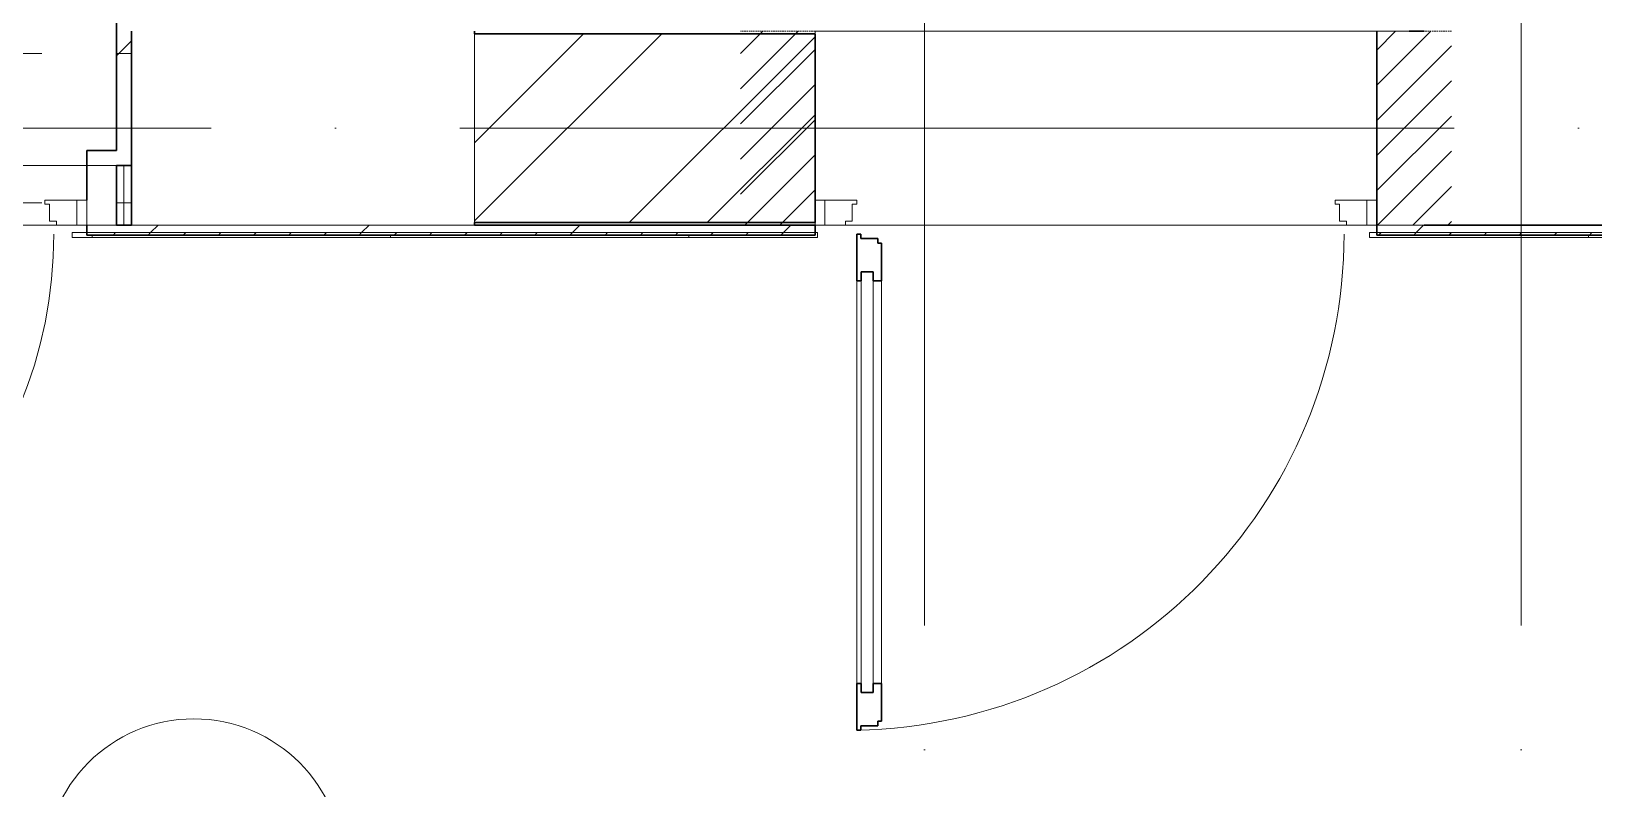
# Model space of a CAD drawing. Header units: millimetres. Extents: x -21010 to 105841, y -18351 to 135084.
# Drawn here: x 4265 to 7408, y 3746 to 5270 of the extents above; entities that cross this region are included whole.
import ezdxf

# ---------------------------------------------------------------- set-up
doc = ezdxf.new("R2010")
doc.units = ezdxf.units.MM
for name, pattern in [('ADSK_Линия сетки', [2500, 2000, -250, 0, -250]), ('ADSK_Сверху', [450, 300, -150]), ('ADSK_Штриховая_ш2 п1_5', [4.5, 3, -1.5])]:
    doc.linetypes.add(name, pattern=pattern)
for name, color, linetype, lineweight in [('Двери', 7, 'Continuous', 9), ('Линии', 7, 'Continuous', 9), ('Марки помещений', 7, 'Continuous', 9), ('Ограждение', 7, 'Continuous', 9), ('Оси', 7, 'Continuous', 9), ('Стены внутренние', 7, 'Continuous', 18), ('Стены наружные', 7, 'Continuous', 18), ('Стены штриховка', 7, 'Continuous', 13)]:
    doc.layers.add(name, color=color, linetype=linetype, lineweight=lineweight)
doc.layers.add('Двери открывание', color=7, linetype='Continuous', lineweight=9, true_color=0xc0c0c0)

# ---------------------------------------------------------------- blocks, each defined once
blk = doc.blocks.new('1 этаж 21082025')
at = {"layer": 'Двери', "linetype": 'Continuous', "lineweight": 18}
for p, q in [((11545.8, -38205), (11430, -38320.8)), ((11475.1, -38205), (11430, -38250.1)), ((12818.6, -38205), (12710, -38313.6)), ((12747.8, -38205), (12710, -38242.8)), ((11580, -38241.5), (11430, -38391.5)), ((12860, -38234.3), (12710, -38384.3)), ((12860, -38305), (12710, -38455)), ((11580, -38312.2), (11430, -38462.2)), ((11580, -38382.9), (11430, -38532.9)), ((12860, -38375.7), (12710, -38525.7)), ((11580, -38453.6), (11438.6, -38595)), ((12860, -38446.4), (12711.4, -38595)), ((11580, -38524.3), (11509.3, -38595)), ((12860, -38517.1), (12782.1, -38595)), ((12860, -38587.8), (12852.8, -38595))]:
    blk.add_line(p, q, dxfattribs=at)
at = {"layer": 'Двери', "linetype": 'ADSK_Штриховая_ш2 п1_5'}
for p, q in [((11580, -38205), (11430, -38205)), ((11580, -38595), (11580, -38205)), ((12860, -38205), (12710, -38205)), ((12710, -38205), (12710, -38595)), ((11430, -38595), (11580, -38595)), ((12710, -38595), (12860, -38595))]:
    blk.add_line(p, q, dxfattribs=at)
at = {"layer": 'Двери'}
for p, q in [((10095, -38545), (10031, -38545)), ((10031, -38545), (10031, -38553)), ((10031, -38553), (10040, -38553)), ((10040, -38553), (10040, -38587)), ((10115, -38545), (10095, -38545)), ((10095, -38545), (10095, -38595)), ((10095, -38595), (10095, -38545)), ((10115, -38595), (10115, -38545)), ((11580, -38545), (11580, -38595)), ((11600, -38545), (11580, -38545)), ((11600, -38595), (11600, -38545)), ((11664, -38545), (11600, -38545)), ((11600, -38545), (11600, -38595)), ((11655, -38587), (11655, -38553)), ((11655, -38553), (11664, -38553)), ((11664, -38553), (11664, -38545)), ((12690, -38545), (12626, -38545)), ((12626, -38545), (12626, -38553)), ((12626, -38553), (12635, -38553)), ((12635, -38553), (12635, -38587)), ((12710, -38545), (12690, -38545)), ((12690, -38545), (12690, -38595)), ((12690, -38595), (12690, -38545)), ((12710, -38595), (12710, -38545)), ((10040, -38587), (10054, -38587)), ((10054, -38587), (10054, -38595)), ((11641, -38595), (11641, -38587)), ((11641, -38587), (11655, -38587)), ((12635, -38587), (12649, -38587)), ((12649, -38587), (12649, -38595)), ((10054, -38595), (10095, -38595)), ((10095, -38595), (10115, -38595)), ((11580, -38595), (11600, -38595)), ((11600, -38595), (11641, -38595)), ((12649, -38595), (12690, -38595)), ((12690, -38595), (12710, -38595)), ((11664, -38707), (11664, -39517)), ((11673, -38689), (11697, -38689)), ((11673, -39535), (11673, -38689)), ((11697, -38689), (11697, -39535)), ((11714, -39517), (11714, -38707)), ((11697, -39535), (11673, -39535))]:
    blk.add_line(p, q, dxfattribs=at)
at = {"layer": 'Двери', "lineweight": 30}
for p, q in [((11672, -38613), (11664, -38613)), ((11664, -38613), (11664, -38707)), ((11672, -38622), (11672, -38613)), ((11706, -38622), (11672, -38622)), ((11706, -38631), (11706, -38622)), ((11714, -38631), (11706, -38631)), ((11714, -38707), (11714, -38631)), ((11673, -38707), (11664, -38707)), ((11673, -38689), (11673, -38707)), ((11697, -38689), (11673, -38689)), ((11697, -38707), (11697, -38689)), ((11714, -38707), (11697, -38707)), ((11664, -39517), (11664, -39611)), ((11673, -39517), (11664, -39517)), ((11673, -39535), (11673, -39517)), ((11697, -39535), (11673, -39535)), ((11697, -39517), (11697, -39535)), ((11714, -39517), (11697, -39517)), ((11714, -39593), (11714, -39517)), ((11706, -39602), (11706, -39593)), ((11706, -39593), (11714, -39593)), ((11664, -39611), (11672, -39611)), ((11672, -39611), (11672, -39602)), ((11672, -39602), (11706, -39602))]:
    blk.add_line(p, q, dxfattribs=at)
at = {"layer": 'Двери открывание'}
for centre, radius, start in [((9151, -38613), 898, 271.1485), ((11646, -38613), 998, 271.0334)]:
    blk.add_arc(centre, radius, start, 0, dxfattribs=at)
at = {"layer": 'Линии', "linetype": 'ADSK_Сверху'}
for p, q in [((-625, -38250), (10205, -38250)), ((-625, -38550), (10205, -38550))]:
    blk.add_line(p, q, dxfattribs=at)
at = {"layer": 'Марки помещений'}
blk.add_circle((10330.7, -39888.2), 300, dxfattribs=at)
at = {"layer": 'Ограждение'}
for p, q in [((10086, -38620), (10086, -38610)), ((10115, -38610), (10086, -38610)), ((10086, -38620), (11585, -38620)), ((11585, -38610), (11580, -38610)), ((11585, -38610), (11585, -38620)), ((12695, -38620), (12695, -38610)), ((12710, -38610), (12695, -38610)), ((12695, -38620), (14110, -38620))]:
    blk.add_line(p, q, dxfattribs=at)
at = {"layer": 'Ограждение', "linetype": 'Continuous'}
for p, q in [((10126, -38620), (10126, -38615)), ((10726, -38620), (10726, -38615)), ((11326, -38620), (11326, -38615)), ((13136, -38620), (13136, -38615))]:
    blk.add_line(p, q, dxfattribs=at)
at = {"layer": 'Оси', "linetype": 'ADSK_Линия сетки'}
for p, q in [((11800, -29900), (11800, -60626.1)), ((13000, -29900), (13000, -60626.1)), ((62867.3, -38400), (-14072.3, -38400))]:
    blk.add_line(p, q, dxfattribs=at)
at = {"layer": 'Стены внутренние', "lineweight": 30}
for p, q in [((10895, -38210), (10895, -38205)), ((12710, -38205), (12710, -38595)), ((12805, -38205), (12775, -38205)), ((10205, -38475), (10205, -38595)), ((10895, -38595), (10895, -38590))]:
    blk.add_line(p, q, dxfattribs=at)
at = {"layer": 'Стены внутренние'}
for p, q in [((10895, -38590), (10895, -38210)), ((11580, -38205), (12775, -38205)), ((10190, -38595), (10190, -38475)), ((10205, -38595), (10895, -38595)), ((12649, -38595), (11641, -38595)), ((12710, -38595), (12805, -38595))]:
    blk.add_line(p, q, dxfattribs=at)
at = {"layer": 'Стены наружные', "lineweight": 30}
for p, q in [((10175, -38175), (10175, -38445)), ((10205, -38475), (10205, -38205)), ((11580, -38210), (10895, -38210)), ((11580, -38590), (11580, -38210)), ((10115, -38445), (10115, -38545)), ((10175, -38445), (10115, -38445)), ((10175, -38595), (10175, -38475)), ((10175, -38475), (10205, -38475)), ((10895, -38590), (11580, -38590)), ((10115, -38595), (10115, -38615)), ((10115, -38615), (11580, -38615)), ((10205, -38595), (10175, -38595)), ((11580, -38595), (10895, -38595)), ((11580, -38615), (11580, -38595)), ((12710, -38595), (12710, -38615)), ((12710, -38615), (14105, -38615)), ((13249, -38595), (12805, -38595))]:
    blk.add_line(p, q, dxfattribs=at)
at = {"layer": 'Стены наружные', "linetype": 'Continuous', "lineweight": 9}
for p, q in [((10895, -38429.5), (11114.5, -38210)), ((10895, -38586.7), (11271.7, -38210)), ((11206, -38590), (11580, -38216)), ((10175, -38254.3), (10205, -38224.3)), ((11363.2, -38590), (11580, -38373.2)), ((10167.9, -38615), (10172.9, -38610)), ((10238.6, -38615), (10243.6, -38610)), ((10243.6, -38610), (10258.6, -38595)), ((10309.3, -38615), (10314.3, -38610)), ((10380, -38615), (10385, -38610)), ((10450.7, -38615), (10455.7, -38610)), ((10521.4, -38615), (10526.4, -38610)), ((10592.2, -38615), (10597.2, -38610)), ((10662.9, -38615), (10667.9, -38610)), ((10667.9, -38610), (10682.9, -38595)), ((10733.6, -38615), (10738.6, -38610)), ((10804.3, -38615), (10809.3, -38610)), ((10875, -38615), (10880, -38610)), ((10945.7, -38615), (10950.7, -38610)), ((11016.4, -38615), (11021.4, -38610)), ((11087.1, -38615), (11092.1, -38610)), ((11092.1, -38610), (11107.1, -38595)), ((11157.8, -38615), (11162.8, -38610)), ((11228.6, -38615), (11233.6, -38610)), ((11299.3, -38615), (11304.3, -38610)), ((11370, -38615), (11375, -38610)), ((11440.7, -38615), (11445.7, -38610)), ((11511.4, -38615), (11516.4, -38610)), ((11516.4, -38610), (11531.4, -38595)), ((12713.5, -38615), (12718.5, -38610)), ((12784.2, -38615), (12789.2, -38610)), ((12789.2, -38610), (12804.2, -38595)), ((12854.9, -38615), (12859.9, -38610)), ((12925.6, -38615), (12930.6, -38610)), ((12996.3, -38615), (13001.3, -38610)), ((13067, -38615), (13072, -38610)), ((13137.7, -38615), (13142.7, -38610))]:
    blk.add_line(p, q, dxfattribs=at)
at = {"layer": 'Стены наружные'}
for p, q in [((9085, -38475), (10115, -38475)), ((10054, -38595), (9146, -38595))]:
    blk.add_line(p, q, dxfattribs=at)
at = {"layer": 'Стены штриховка'}
for p, q in [((10175, -38475), (10115, -38475)), ((10115, -38595), (10175, -38595)), ((10115, -38610), (11580, -38610)), ((12710, -38610), (14100, -38610))]:
    blk.add_line(p, q, dxfattribs=at)

msp = doc.modelspace()

# ---------------------------------------------------------------- block references
msp.add_blockref('1 этаж 21082025', (-5738, 43475))

doc.saveas('drawing.dxf')
